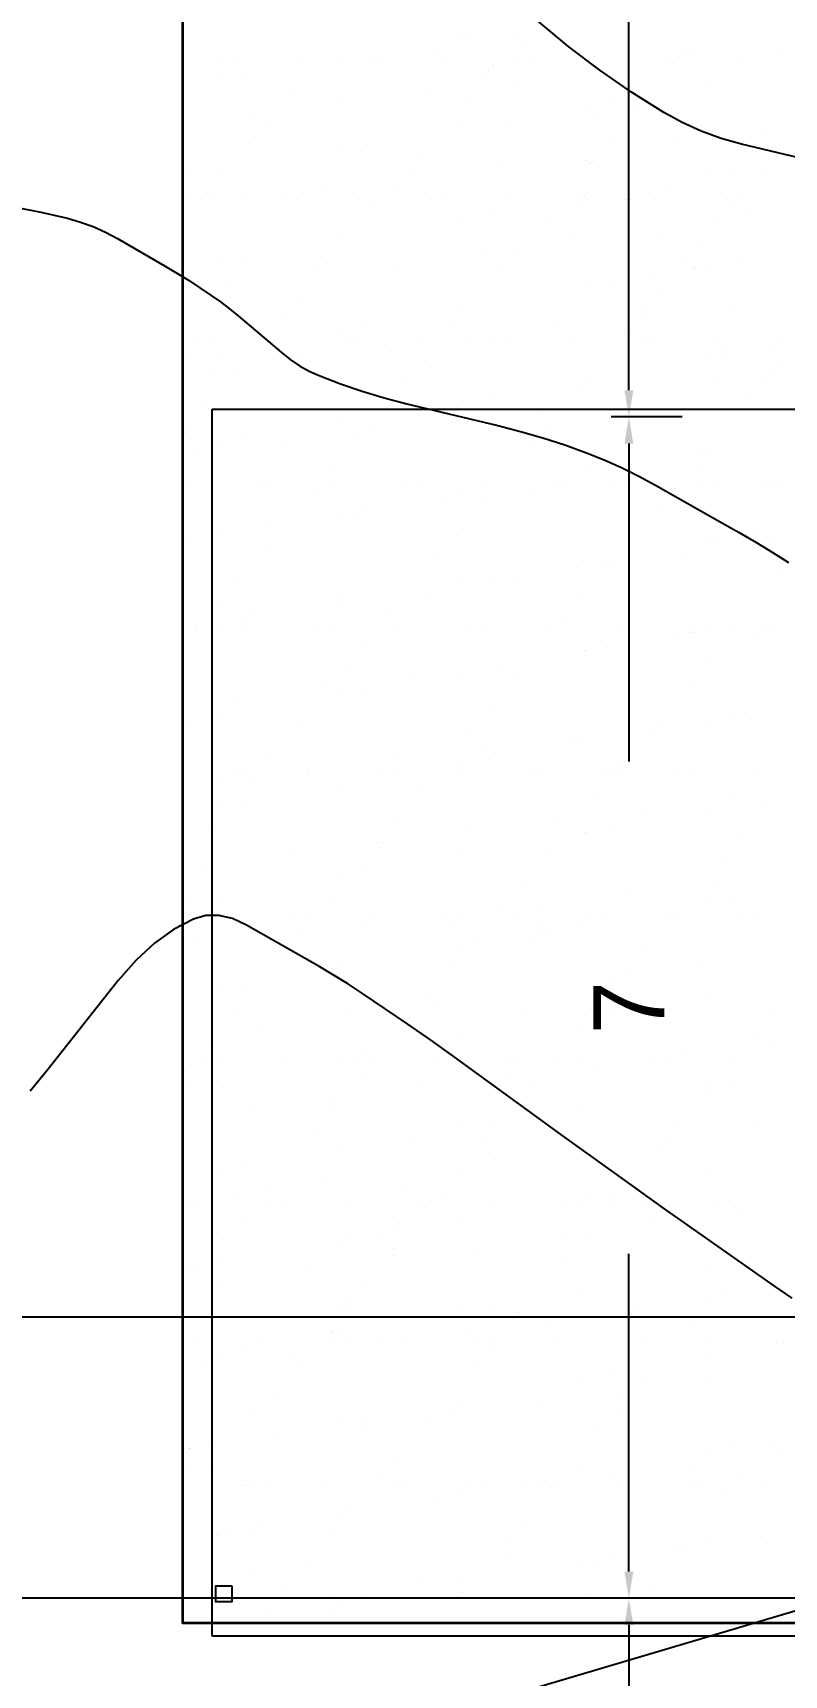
# Model space of a CAD drawing. Header units: metres. Extents: x -23 to 139, y -11 to 42.
# Drawn here: x 6.53 to 10.75, y 6.17 to 15.4 of the extents above; entities that cross this region are included whole.
import ezdxf

# ---------------------------------------------------------------- set-up
doc = ezdxf.new("R2010")
doc.units = ezdxf.units.M
doc.header["$LTSCALE"] = 96
doc.header["$MEASUREMENT"] = 0
doc.linetypes.add('Dash', pattern=[0.225, 0.15, -0.075])
for name, color, linetype, lineweight, true_color in [('CAD LAYER Presentation', 7, 'Continuous', 25, 0x000000), ('Dimensions_ Site 1_200', 7, 'Continuous', 18, 0x000000), ('Roads', 9, 'Continuous', 35, 0x808080), ('Terrain_ Elevation Data', 9, 'Dash', 25, 0x808080)]:
    doc.layers.add(name, color=color, linetype=linetype, lineweight=lineweight, true_color=true_color)
doc.dimstyles.new('DimensionStyle', dxfattribs={"dimtxt": 40, "dimasz": 150, "dimexe": 10, "dimexo": 3, "dimgap": 1.25, "dimtad": 1, "dimdec": 0, "dimzin": 12, "dimdsep": 46, "dimtxsty": 'Standard', "dimcen": 0.09, "dimadec": 0, "dimazin": 0, "dimtfac": 1, "dimtdec": 4, "dimtofl": 0, "dimtmove": 0, "dimatfit": 3, "dimfxl": 30, "dimfxlon": 1, "dimfrac": 2, "dimtolj": 1, "dimtzin": 0, "dimarcsym": 0})

# ---------------------------------------------------------------- blocks, each defined once
blk = doc.blocks.new('*D22')
at = {"layer": 'Defpoints', "color": 0, "transparency": 16777216}
for p in [(10.9706, 6.8868), (-3.1193, 2.4028), (-3.0342, 2.1151)]:
    blk.add_point(p, dxfattribs=at)
at = {"layer": 'Dimensions_ Site 1_200', "color": 0, "lineweight": -2, "transparency": 16777216}
for p, q in [((10.9706, 6.8868), (11.0842, 6.5033)), ((10.9119, 6.5566), (5.4499, 4.9396)), ((-2.9755, 2.4454), (2.4866, 4.0623)), ((-3.0342, 2.1151), (-3.1477, 2.4987))]:
    blk.add_line(p, q, dxfattribs=at)
at = {"layer": 'Dimensions_ Site 1_200', "color": 0, "transparency": 16777216}
for points in [[(10.919, 6.5326), (10.9048, 6.5806), (11.0558, 6.5992)], [(-2.9826, 2.4693), (-2.9684, 2.4214), (-3.1193, 2.4028)]]:
    blk.add_solid(points, dxfattribs=at)
at = {"layer": 'Dimensions_ Site 1_200', "color": 0, "transparency": 16777216, "insert": (3.9682, 4.501), "char_height": 0.4, "attachment_point": 5, "rotation": 16.4908}
blk.add_mtext('\\A1;15', dxfattribs=at)
blk = doc.blocks.new('*D23')
at = {"layer": 'Defpoints', "color": 0, "transparency": 16777216}
for p in [(-3.1192, 6.8992), (11.0558, 6.8992), (-3.1192, 6.5992)]:
    blk.add_point(p, dxfattribs=at)
at = {"layer": 'Dimensions_ Site 1_200', "color": 0, "lineweight": -2, "transparency": 16777216}
for p, q in [((-3.1192, 6.8992), (-3.1192, 6.4992)), ((11.0558, 6.8992), (11.0558, 6.4992)), ((-2.9692, 6.5992), (2.4135, 6.5992)), ((10.9058, 6.5992), (5.523, 6.5992))]:
    blk.add_line(p, q, dxfattribs=at)
at = {"layer": 'Dimensions_ Site 1_200', "color": 0, "transparency": 16777216}
for points in [[(-2.9692, 6.6242), (-2.9692, 6.5742), (-3.1192, 6.5992)], [(10.9058, 6.5742), (10.9058, 6.6242), (11.0558, 6.5992)]]:
    blk.add_solid(points, dxfattribs=at)
at = {"layer": 'Dimensions_ Site 1_200', "color": 0, "transparency": 16777216, "insert": (3.9683, 6.5992), "char_height": 0.4, "attachment_point": 5}
blk.add_mtext('\\A1;14', dxfattribs=at)
blk = doc.blocks.new('*D24')
at = {"layer": 'Defpoints', "color": 0, "transparency": 16777216}
for p in [(9.578, 22.5215), (9.878, 22.5215), (10.178, 13.2392)]:
    blk.add_point(p, dxfattribs=at)
at = {"layer": 'Dimensions_ Site 1_200', "color": 0, "lineweight": -2, "transparency": 16777216}
for p, q in [((9.578, 22.5215), (9.978, 22.5215)), ((9.878, 22.3715), (9.878, 19.2541)), ((9.878, 13.3892), (9.878, 16.5065)), ((10.178, 13.2392), (9.778, 13.2392))]:
    blk.add_line(p, q, dxfattribs=at)
at = {"layer": 'Dimensions_ Site 1_200', "color": 0, "transparency": 16777216}
for points in [[(9.903, 22.3715), (9.853, 22.3715), (9.878, 22.5215)], [(9.853, 13.3892), (9.903, 13.3892), (9.878, 13.2392)]]:
    blk.add_solid(points, dxfattribs=at)
at = {"layer": 'Dimensions_ Site 1_200', "color": 0, "transparency": 16777216, "insert": (9.878, 17.8803), "char_height": 0.4, "attachment_point": 5, "rotation": 90}
blk.add_mtext('\\A1;9', dxfattribs=at)
blk = doc.blocks.new('*D25')
at = {"layer": 'Defpoints', "color": 0, "transparency": 16777216}
for p in [(9.878, 13.2392), (10.178, 13.2392), (10.178, 6.5992)]:
    blk.add_point(p, dxfattribs=at)
at = {"layer": 'Dimensions_ Site 1_200', "color": 0, "lineweight": -2, "transparency": 16777216}
for p, q in [((10.178, 13.2392), (9.778, 13.2392)), ((9.878, 13.0892), (9.878, 11.3025)), ((9.878, 6.7492), (9.878, 8.5358)), ((10.178, 6.5992), (9.778, 6.5992))]:
    blk.add_line(p, q, dxfattribs=at)
at = {"layer": 'Dimensions_ Site 1_200', "color": 0, "transparency": 16777216}
for points in [[(9.903, 13.0892), (9.853, 13.0892), (9.878, 13.2392)], [(9.853, 6.7492), (9.903, 6.7492), (9.878, 6.5992)]]:
    blk.add_solid(points, dxfattribs=at)
at = {"layer": 'Dimensions_ Site 1_200', "color": 0, "transparency": 16777216, "insert": (9.878, 9.9192), "char_height": 0.4, "attachment_point": 5, "rotation": 90}
blk.add_mtext('\\A1;7', dxfattribs=at)
blk = doc.blocks.new('*D26')
at = {"layer": 'Defpoints', "color": 0, "transparency": 16777216}
for p in [(9.878, 6.5992), (10.178, 6.5992), (9.578, 2.4025)]:
    blk.add_point(p, dxfattribs=at)
at = {"layer": 'Dimensions_ Site 1_200', "color": 0, "lineweight": -2, "transparency": 16777216}
for p, q in [((10.178, 6.5992), (9.778, 6.5992)), ((9.878, 6.4492), (9.878, 5.8937)), ((9.878, 2.5525), (9.878, 3.108)), ((9.578, 2.4025), (9.978, 2.4025))]:
    blk.add_line(p, q, dxfattribs=at)
at = {"layer": 'Dimensions_ Site 1_200', "color": 0, "transparency": 16777216}
for points in [[(9.903, 6.4492), (9.853, 6.4492), (9.878, 6.5992)], [(9.853, 2.5525), (9.903, 2.5525), (9.878, 2.4025)]]:
    blk.add_solid(points, dxfattribs=at)
at = {"layer": 'Dimensions_ Site 1_200', "color": 0, "transparency": 16777216, "insert": (9.878, 4.5008), "char_height": 0.4, "attachment_point": 5, "rotation": 90}
blk.add_mtext('\\A1;4', dxfattribs=at)
blk = doc.blocks.new('*D30')
at = {"layer": 'Defpoints', "color": 0, "transparency": 16777216}
for p in [(11.0558, 8.1792), (-3.1192, 7.8792), (11.0558, 7.8792)]:
    blk.add_point(p, dxfattribs=at)
at = {"layer": 'Dimensions_ Site 1_200', "color": 0, "lineweight": -2, "transparency": 16777216}
for p, q in [((-3.1192, 7.8792), (-3.1192, 8.2792)), ((11.0558, 7.8792), (11.0558, 8.2792)), ((-2.9692, 8.1792), (2.4135, 8.1792)), ((10.9058, 8.1792), (5.523, 8.1792))]:
    blk.add_line(p, q, dxfattribs=at)
at = {"layer": 'Dimensions_ Site 1_200', "color": 0, "transparency": 16777216}
for points in [[(-2.9692, 8.2042), (-2.9692, 8.1542), (-3.1192, 8.1792)], [(10.9058, 8.1542), (10.9058, 8.2042), (11.0558, 8.1792)]]:
    blk.add_solid(points, dxfattribs=at)
at = {"layer": 'Dimensions_ Site 1_200', "color": 0, "transparency": 16777216, "insert": (3.9683, 8.1792), "char_height": 0.4, "attachment_point": 5}
blk.add_mtext('\\A1;14', dxfattribs=at)

msp = doc.modelspace()

# ---------------------------------------------------------------- linework, layer by layer
at = {"layer": 'CAD LAYER Presentation', "linetype": 'Dash', "lineweight": 13, "transparency": 33554687}
msp.add_lwpolyline([(16.0123, 14.9407), (16.0123, 15.3028, 0.408288), (8.8452, 21.0239), (5.355, 21.0239), (5.355, 18.888), (6.6591, 18.8754, -0.10053), (10.7005, 18.2546, -0.274324), (14.189, 13.8982)], format="xyb", dxfattribs=at)
at = {"layer": 'CAD LAYER Presentation', "color": 1, "linetype": 'Dash', "true_color": 0xff0000, "transparency": 33554687}
msp.add_lwpolyline([(7.536, 6.3867), (7.536, 13.2832), (10.9355, 13.2832), (10.9355, 8.1792), (17.1255, 8.1792), (17.1255, 6.3867)], close=True, dxfattribs=at)
at = {"layer": 'CAD LAYER Presentation', "transparency": 33554687}
msp.add_lwpolyline([(7.646, 6.6692), (7.646, 6.5792), (7.556, 6.5792), (7.556, 6.6692)], close=True, dxfattribs=at)
at = {"layer": 'Roads', "color": 18, "lineweight": 0, "true_color": 0x000000, "transparency": 33554687}
for p, q in [((7.3708, 15.3442), (7.3708, 15.3442)), ((8.9499, 15.3796), (8.9499, 15.3796)), ((8.9512, 15.3798), (8.9512, 15.3798)), ((8.9561, 15.3807), (8.9561, 15.3807)), ((8.9561, 15.3807), (8.9561, 15.3807)), ((9.2574, 15.3851), (9.2574, 15.3851)), ((9.2796, 15.3411), (9.2796, 15.3411)), ((7.5854, 15.2646), (7.5854, 15.2646)), ((7.6604, 15.2646), (7.6604, 15.2646)), ((8.0144, 15.2646), (8.0144, 15.2646)), ((8.2556, 15.2572), (8.2556, 15.2572)), ((8.4194, 15.2646), (8.4194, 15.2646)), ((8.4944, 15.2646), (8.4944, 15.2646)), ((8.7917, 15.2813), (8.7917, 15.2813)), ((8.8484, 15.2646), (8.8484, 15.2646)), ((9.2534, 15.2646), (9.2534, 15.2646)), ((9.3284, 15.2646), (9.3284, 15.2646)), ((9.6824, 15.2646), (9.6824, 15.2646)), ((10.0874, 15.2646), (10.0874, 15.2646)), ((10.1624, 15.2646), (10.1624, 15.2646)), ((10.1972, 15.3069), (10.1972, 15.3069)), ((10.2218, 15.2701), (10.2218, 15.2701)), ((10.5164, 15.2646), (10.5164, 15.2646)), ((10.7054, 15.3057), (10.7054, 15.3057)), ((7.7238, 15.1634), (7.7238, 15.1634)), ((9.0708, 15.1626), (9.0708, 15.1626)), ((9.0878, 15.183), (9.0878, 15.183)), ((9.1164, 15.217), (9.1164, 15.217)), ((9.1164, 15.217), (9.1164, 15.217)), ((9.7327, 15.2034), (9.7327, 15.2034)), ((7.5761, 15.1373), (7.5761, 15.1373)), ((8.0012, 15.0861), (8.0012, 15.0861)), ((8.756, 15.0789), (8.756, 15.0789)), ((9.2362, 15.0946), (9.2362, 15.0946)), ((9.2362, 15.0946), (9.2362, 15.0946)), ((10.3155, 15.1092), (10.3155, 15.1092)), ((8.2669, 15.0122), (8.2669, 15.0122)), ((8.9695, 15.0419), (8.9695, 15.0419)), ((9.636, 14.9894), (9.636, 14.9894)), ((9.7838, 15.0154), (9.7838, 15.0154)), ((9.933, 14.9921), (9.933, 14.9921)), ((7.7739, 14.9234), (7.7739, 14.9234)), ((7.8431, 14.8976), (7.8431, 14.8976)), ((8.9417, 14.867), (8.9417, 14.867)), ((9.1962, 14.8681), (9.1962, 14.8681)), ((9.6841, 14.9278), (9.6841, 14.9278)), ((7.7419, 14.777), (7.7419, 14.777)), ((8.4099, 14.7732), (8.4099, 14.7732)), ((9.7748, 14.8036), (9.7748, 14.8036)), ((10.1372, 14.79), (10.1372, 14.79)), ((10.6263, 14.8567), (10.6263, 14.8567)), ((8.2622, 14.7472), (8.2622, 14.7472)), ((8.7053, 14.7271), (8.7053, 14.7271)), ((9.6407, 14.6815), (9.6407, 14.6815)), ((9.6407, 14.6815), (9.6407, 14.6815)), ((9.6736, 14.683), (9.6736, 14.683)), ((7.3708, 14.59), (7.3708, 14.59)), ((7.4136, 14.5975), (7.4136, 14.5975)), ((7.5679, 14.6247), (7.5679, 14.6247)), ((8.6714, 14.5988), (8.6714, 14.5988)), ((9.1605, 14.6655), (9.1605, 14.6655)), ((9.6577, 14.6641), (9.6577, 14.6641)), ((9.6577, 14.6641), (9.6577, 14.6641)), ((9.6637, 14.6711), (9.6637, 14.6711)), ((10.3222, 14.5992), (10.3222, 14.5992)), ((10.4699, 14.6253), (10.4699, 14.6253)), ((10.6371, 14.6331), (10.6371, 14.6331)), ((7.5097, 14.5003), (7.5097, 14.5003)), ((8.1784, 14.51), (8.1784, 14.51)), ((8.5472, 14.5387), (8.5472, 14.5387)), ((10.0886, 14.5146), (10.0886, 14.5146)), ((7.3708, 14.4612), (7.3708, 14.4612)), ((7.3981, 14.4612), (7.3981, 14.4612)), ((7.5274, 14.4612), (7.5274, 14.4612)), ((7.6947, 14.4743), (7.6947, 14.4743)), ((7.9324, 14.4612), (7.9324, 14.4612)), ((8.0074, 14.4612), (8.0074, 14.4612)), ((8.3614, 14.4612), (8.3614, 14.4612)), ((8.446, 14.418), (8.446, 14.418)), ((8.7664, 14.4612), (8.7664, 14.4612)), ((8.8414, 14.4612), (8.8414, 14.4612)), ((9.1954, 14.4612), (9.1954, 14.4612)), ((9.6004, 14.4612), (9.6004, 14.4612)), ((9.6007, 14.4548), (9.6007, 14.4548)), ((9.6279, 14.4768), (9.6279, 14.4768)), ((9.6451, 14.4612), (9.6451, 14.4612)), ((9.8563, 14.4612), (9.8563, 14.4612)), ((9.8563, 14.4612), (9.8563, 14.4612)), ((9.8866, 14.4612), (9.8866, 14.4612)), ((10.0294, 14.4612), (10.0294, 14.4612)), ((10.4344, 14.4612), (10.4344, 14.4612)), ((10.4789, 14.4447), (10.4789, 14.4447)), ((10.5094, 14.4612), (10.5094, 14.4612)), ((7.3708, 14.3347), (7.3708, 14.3347)), ((8.9484, 14.357), (8.9484, 14.357)), ((9.0961, 14.383), (9.0961, 14.383)), ((9.4035, 14.3611), (9.4035, 14.3611)), ((10.3777, 14.324), (10.3777, 14.324)), ((10.5416, 14.3766), (10.5416, 14.3766)), ((8.2541, 14.2346), (8.2541, 14.2346)), ((9.565, 14.2521), (9.565, 14.2521)), ((10.0452, 14.2683), (10.0452, 14.2683)), ((10.0452, 14.2683), (10.0452, 14.2683)), ((7.7223, 14.1408), (7.7223, 14.1408)), ((9.0758, 14.1854), (9.0758, 14.1854)), ((9.2513, 14.1797), (9.2513, 14.1797)), ((10.266, 14.1909), (10.266, 14.1909)), ((7.5746, 14.1147), (7.5746, 14.1147)), ((8.0992, 14.0609), (8.0992, 14.0609)), ((8.1818, 14.1032), (8.1818, 14.1032)), ((8.5828, 14.0965), (8.5828, 14.0965)), ((9.1501, 14.059), (9.1501, 14.059)), ((10.0052, 14.0415), (10.0052, 14.0415)), ((10.1991, 14.1112), (10.1991, 14.1112)), ((10.1991, 14.1112), (10.1991, 14.1112)), ((10.2365, 14.0729), (10.2365, 14.0729)), ((10.2365, 14.0729), (10.2365, 14.0729)), ((10.2534, 14.0759), (10.2534, 14.0759)), ((10.3141, 14.0866), (10.3141, 14.0866)), ((10.4931, 14.1013), (10.4931, 14.1013)), ((7.6101, 13.9942), (7.6101, 13.9942)), ((9.6345, 13.9668), (9.6345, 13.9668)), ((9.7654, 13.9899), (9.7654, 13.9899)), ((8.0237, 13.9147), (8.0237, 13.9147)), ((10.0466, 13.9295), (10.0466, 13.9295)), ((10.4497, 13.8552), (10.4497, 13.8552)), ((10.4497, 13.8552), (10.4497, 13.8552)), ((7.9224, 13.7941), (7.9224, 13.7941)), ((8.9403, 13.8444), (8.9403, 13.8444)), ((9.4803, 13.772), (9.4803, 13.772)), ((9.9554, 13.8207), (9.9554, 13.8207)), ((9.9694, 13.8386), (9.9694, 13.8386)), ((8.2607, 13.7246), (8.2607, 13.7246)), ((8.4085, 13.7506), (8.4085, 13.7506)), ((8.8859, 13.7442), (8.8859, 13.7442)), ((8.9873, 13.6831), (8.9873, 13.6831)), ((9.8541, 13.7001), (9.8541, 13.7001)), ((7.4133, 13.5751), (7.4133, 13.5751)), ((7.4453, 13.6578), (7.4453, 13.6578)), ((7.5203, 13.6578), (7.5203, 13.6578)), ((7.5664, 13.6021), (7.5664, 13.6021)), ((7.8743, 13.6578), (7.8743, 13.6578)), ((8.0145, 13.5808), (8.0145, 13.5808)), ((8.2793, 13.6578), (8.2793, 13.6578)), ((8.3543, 13.6578), (8.3543, 13.6578)), ((8.5036, 13.6475), (8.5036, 13.6475)), ((8.7083, 13.6578), (8.7083, 13.6578)), ((9.1133, 13.6578), (9.1133, 13.6578)), ((9.1883, 13.6578), (9.1883, 13.6578)), ((9.5423, 13.6578), (9.5423, 13.6578)), ((9.9473, 13.6578), (9.9473, 13.6578)), ((10.0223, 13.6578), (10.0223, 13.6578)), ((10.3207, 13.5766), (10.3207, 13.5766)), ((10.3763, 13.6578), (10.3763, 13.6578)), ((10.3952, 13.5898), (10.3952, 13.5898)), ((10.4097, 13.6282), (10.4097, 13.6282)), ((10.6633, 13.637), (10.6633, 13.637)), ((10.6633, 13.637), (10.6633, 13.637)), ((10.7365, 13.65), (10.7365, 13.65)), ((7.3708, 13.5676), (7.3708, 13.5676)), ((7.5215, 13.492), (7.5215, 13.492)), ((7.6582, 13.4792), (7.6582, 13.4792)), ((8.7277, 13.5557), (8.7277, 13.5557)), ((10.6898, 13.4979), (10.6898, 13.4979)), ((10.7404, 13.5583), (10.7404, 13.5583)), ((10.7404, 13.5583), (10.7404, 13.5583)), ((8.6265, 13.4351), (8.6265, 13.4351)), ((9.59, 13.3852), (9.59, 13.3852)), ((9.6264, 13.4542), (9.6264, 13.4542)), ((10.3739, 13.4252), (10.3739, 13.4252)), ((10.6595, 13.4618), (10.6595, 13.4618)), ((8.9469, 13.3344), (8.9469, 13.3344)), ((9.0946, 13.3604), (9.0946, 13.3604)), ((9.8848, 13.3586), (9.8848, 13.3586)), ((10.5582, 13.3411), (10.5582, 13.3411)), ((7.5001, 13.2908), (7.5001, 13.2908)), ((8.2526, 13.212), (8.2526, 13.212)), ((8.9081, 13.2341), (8.9081, 13.2341)), ((9.3917, 13.2697), (9.3917, 13.2697)), ((7.3708, 13.1366), (7.3708, 13.1366)), ((7.3813, 13.1492), (7.3813, 13.1492)), ((7.3989, 13.1701), (7.3989, 13.1701)), ((7.7208, 13.1182), (7.7208, 13.1182)), ((8.3623, 13.1203), (8.3623, 13.1203)), ((8.419, 13.1674), (8.419, 13.1674)), ((9.4318, 13.1968), (9.4318, 13.1968)), ((7.4423, 13.0429), (7.4423, 13.0429)), ((7.5731, 13.0922), (7.5731, 13.0922)), ((7.926, 13.0785), (7.926, 13.0785)), ((9.3306, 13.0761), (9.3306, 13.0761)), ((10.294, 13.0263), (10.294, 13.0263)), ((10.3126, 13.064), (10.3126, 13.064)), ((8.2042, 12.9318), (8.2042, 12.9318)), ((9.633, 12.9442), (9.633, 12.9442)), ((9.7808, 12.9703), (9.7808, 12.9703)), ((10.2892, 12.9451), (10.2892, 12.9451)), ((7.3708, 12.8544), (7.3708, 12.8544)), ((7.3737, 12.8544), (7.3737, 12.8544)), ((7.3873, 12.8544), (7.3873, 12.8544)), ((7.7923, 12.8544), (7.7923, 12.8544)), ((7.8673, 12.8544), (7.8673, 12.8544)), ((8.2213, 12.8544), (8.2213, 12.8544)), ((8.6263, 12.8544), (8.6263, 12.8544)), ((8.7013, 12.8544), (8.7013, 12.8544)), ((9.0553, 12.8544), (9.0553, 12.8544)), ((9.4603, 12.8544), (9.4603, 12.8544)), ((9.5353, 12.8544), (9.5353, 12.8544)), ((9.7962, 12.8563), (9.7962, 12.8563)), ((9.8893, 12.8544), (9.8893, 12.8544)), ((10.1359, 12.8378), (10.1359, 12.8378)), ((10.2943, 12.8544), (10.2943, 12.8544)), ((10.356, 12.8544), (10.356, 12.8544)), ((10.6469, 12.8544), (10.6469, 12.8544)), ((10.6469, 12.8544), (10.6469, 12.8544)), ((10.6603, 12.8544), (10.6603, 12.8544)), ((10.7233, 12.8544), (10.7233, 12.8544)), ((8.103, 12.8112), (8.103, 12.8112)), ((8.8234, 12.754), (8.8234, 12.754)), ((8.9388, 12.8218), (8.9388, 12.8218)), ((9.0664, 12.7613), (9.0664, 12.7613)), ((9.3126, 12.8206), (9.3126, 12.8206)), ((8.2592, 12.702), (8.2592, 12.702)), ((8.3304, 12.6651), (8.3304, 12.6651)), ((8.407, 12.728), (8.407, 12.728)), ((10.0347, 12.7172), (10.0347, 12.7172)), ((7.565, 12.5796), (7.565, 12.5796)), ((7.8468, 12.6295), (7.8468, 12.6295)), ((8.9083, 12.5728), (8.9083, 12.5728)), ((10.3608, 12.5614), (10.3608, 12.5614)), ((10.5103, 12.5877), (10.5103, 12.5877)), ((10.5103, 12.5877), (10.5103, 12.5877)), ((10.5985, 12.6033), (10.5985, 12.6033)), ((7.3708, 12.5453), (7.3708, 12.5453)), ((7.413, 12.5528), (7.413, 12.5528)), ((7.8388, 12.4963), (7.8388, 12.4963)), ((10.3192, 12.554), (10.3192, 12.554)), ((10.6937, 12.5317), (10.6937, 12.5317)), ((8.807, 12.4522), (8.807, 12.4522)), ((9.6249, 12.4316), (9.6249, 12.4316)), ((9.717, 12.4072), (9.717, 12.4072)), ((9.7705, 12.4023), (9.7705, 12.4023)), ((10.2006, 12.4429), (10.2006, 12.4429)), ((7.6806, 12.3079), (7.6806, 12.3079)), ((8.9454, 12.3118), (8.9454, 12.3118)), ((9.0931, 12.3378), (9.0931, 12.3378)), ((9.2279, 12.3405), (9.2279, 12.3405)), ((10.7388, 12.3582), (10.7388, 12.3582)), ((7.5794, 12.1872), (7.5794, 12.1872)), ((8.2511, 12.1894), (8.2511, 12.1894)), ((8.2512, 12.2161), (8.2512, 12.2161)), ((8.7349, 12.2517), (8.7349, 12.2517)), ((9.6124, 12.2139), (9.6124, 12.2139)), ((7.7193, 12.0956), (7.7193, 12.0956)), ((7.7621, 12.1494), (7.7621, 12.1494)), ((8.5429, 12.1373), (8.5429, 12.1373)), ((9.5111, 12.0932), (9.5111, 12.0932)), ((7.3708, 12.051), (7.3708, 12.051)), ((7.4343, 12.051), (7.4343, 12.051)), ((7.4489, 12.0317), (7.4489, 12.0317)), ((7.5716, 12.0696), (7.5716, 12.0696)), ((7.7343, 12.051), (7.7343, 12.051)), ((8.1393, 12.051), (8.1393, 12.051)), ((8.2143, 12.051), (8.2143, 12.051)), ((8.5683, 12.051), (8.5683, 12.051)), ((8.9733, 12.051), (8.9733, 12.051)), ((9.0483, 12.051), (9.0483, 12.051)), ((9.4023, 12.051), (9.4023, 12.051)), ((9.8073, 12.051), (9.8073, 12.051)), ((9.8821, 12.051), (9.8821, 12.051)), ((10.2225, 12.0258), (10.2225, 12.0258)), ((10.2225, 12.0258), (10.2225, 12.0258)), ((10.2354, 12.051), (10.2354, 12.051)), ((10.2354, 12.051), (10.2354, 12.051)), ((10.2355, 12.051), (10.2355, 12.051)), ((10.2363, 12.051), (10.2363, 12.051)), ((10.2417, 12.0292), (10.2417, 12.0292)), ((10.3111, 12.0414), (10.3111, 12.0414)), ((10.4746, 12.0434), (10.4746, 12.0434)), ((10.6051, 12.0295), (10.6051, 12.0295)), ((10.6413, 12.051), (10.6413, 12.051)), ((10.6893, 12.051), (10.6893, 12.051)), ((7.3708, 11.9386), (7.3708, 11.9386)), ((8.3847, 11.9489), (8.3847, 11.9489)), ((9.6316, 11.9216), (9.6316, 11.9216)), ((9.6324, 11.9271), (9.6324, 11.9271)), ((9.76, 11.9443), (9.76, 11.9443)), ((10.1215, 11.9938), (10.1215, 11.9938)), ((8.2835, 11.8282), (8.2835, 11.8282)), ((9.1393, 11.8383), (9.1393, 11.8383)), ((10.3165, 11.8549), (10.3165, 11.8549)), ((8.1666, 11.736), (8.1666, 11.736)), ((8.6557, 11.8026), (8.6557, 11.8026)), ((8.9373, 11.7992), (8.9373, 11.7992)), ((9.2469, 11.7784), (9.2469, 11.7784)), ((10.2152, 11.7343), (10.2152, 11.7343)), ((7.6736, 11.6471), (7.6736, 11.6471)), ((8.2578, 11.6794), (8.2578, 11.6794)), ((8.4055, 11.7054), (8.4055, 11.7054)), ((7.5635, 11.557), (7.5635, 11.557)), ((9.0888, 11.5899), (9.0888, 11.5899)), ((10.4477, 11.5544), (10.4477, 11.5544)), ((10.5259, 11.5804), (10.5259, 11.5804)), ((7.3708, 11.523), (7.3708, 11.523)), ((7.4127, 11.5304), (7.4127, 11.5304)), ((8.0193, 11.5134), (8.0193, 11.5134)), ((8.9876, 11.4693), (8.9876, 11.4693)), ((9.987, 11.4623), (9.987, 11.4623)), ((10.0368, 11.5137), (10.0368, 11.5137)), ((10.3177, 11.5314), (10.3177, 11.5314)), ((9.0602, 11.3892), (9.0602, 11.3892)), ((9.5438, 11.4249), (9.5438, 11.4249)), ((9.6234, 11.409), (9.6234, 11.409)), ((7.8612, 11.325), (7.8612, 11.325)), ((8.571, 11.3225), (8.571, 11.3225)), ((8.9439, 11.2892), (8.9439, 11.2892)), ((9.0916, 11.3152), (9.0916, 11.3152)), ((9.8504, 11.2994), (9.8504, 11.2994)), ((9.8504, 11.2994), (9.8504, 11.2994)), ((7.5944, 11.198), (7.5944, 11.198)), ((7.6523, 11.2476), (7.6523, 11.2476)), ((7.7273, 11.2476), (7.7273, 11.2476)), ((7.7599, 11.2043), (7.7599, 11.2043)), ((8.078, 11.2337), (8.078, 11.2337)), ((8.0813, 11.2476), (8.0813, 11.2476)), ((8.4863, 11.2476), (8.4863, 11.2476)), ((8.5613, 11.2476), (8.5613, 11.2476)), ((8.9153, 11.2476), (8.9153, 11.2476)), ((9.3203, 11.2476), (9.3203, 11.2476)), ((9.3953, 11.2476), (9.3953, 11.2476)), ((9.7493, 11.2476), (9.7493, 11.2476)), ((9.7929, 11.231), (9.7929, 11.231)), ((9.8144, 11.2566), (9.8144, 11.2566)), ((10.1543, 11.2476), (10.1543, 11.2476)), ((10.2293, 11.2476), (10.2293, 11.2476)), ((10.5833, 11.2476), (10.5833, 11.2476)), ((8.2496, 11.1668), (8.2496, 11.1668)), ((8.7234, 11.1544), (8.7234, 11.1544)), ((9.6917, 11.1103), (9.6917, 11.1103)), ((10.4413, 11.1003), (10.4413, 11.1003)), ((7.5701, 11.047), (7.5701, 11.047)), ((7.7178, 11.073), (7.7178, 11.073)), ((9.9483, 11.0115), (9.9483, 11.0115)), ((10.3096, 11.0188), (10.3096, 11.0188)), ((10.6538, 11.0589), (10.6538, 11.0589)), ((7.5165, 10.9142), (7.5165, 10.9142)), ((8.5653, 10.966), (8.5653, 10.966)), ((8.9755, 10.9091), (8.9755, 10.9091)), ((9.4646, 10.9758), (9.4646, 10.9758)), ((9.6301, 10.899), (9.6301, 10.899)), ((9.6337, 10.8997), (9.6337, 10.8997)), ((9.6467, 10.902), (9.6467, 10.902)), ((9.6467, 10.902), (9.6467, 10.902)), ((9.7908, 10.9274), (9.7908, 10.9274)), ((8.464, 10.8453), (8.464, 10.8453)), ((8.4825, 10.8203), (8.4825, 10.8203)), ((10.497, 10.872), (10.497, 10.872)), ((7.3708, 10.7405), (7.3708, 10.7405)), ((7.5097, 10.718), (7.5097, 10.718)), ((7.9988, 10.7846), (7.9988, 10.7846)), ((8.9358, 10.7766), (8.9358, 10.7766)), ((9.4275, 10.7955), (9.4275, 10.7955)), ((10.3958, 10.7514), (10.3958, 10.7514)), ((8.2563, 10.6568), (8.2563, 10.6568)), ((8.404, 10.6828), (8.404, 10.6828)), ((7.562, 10.5344), (7.562, 10.5344)), ((8.1998, 10.5305), (8.1998, 10.5305)), ((9.2694, 10.607), (9.2694, 10.607)), ((9.8691, 10.5624), (9.8691, 10.5624)), ((10.3527, 10.5981), (10.3527, 10.5981)), ((10.4466, 10.5318), (10.4466, 10.5318)), ((7.3708, 10.5006), (7.3708, 10.5006)), ((7.3708, 10.4442), (7.3708, 10.4442)), ((7.4098, 10.4442), (7.4098, 10.4442)), ((7.4123, 10.508), (7.4123, 10.508)), ((7.5943, 10.4442), (7.5943, 10.4442)), ((7.9993, 10.4442), (7.9993, 10.4442)), ((8.0743, 10.4442), (8.0743, 10.4442)), ((8.4283, 10.4442), (8.4283, 10.4442)), ((8.8333, 10.4442), (8.8333, 10.4442)), ((8.9083, 10.4442), (8.9083, 10.4442)), ((9.1681, 10.4864), (9.1681, 10.4864)), ((9.2623, 10.4442), (9.2623, 10.4442)), ((9.38, 10.4957), (9.38, 10.4957)), ((9.6673, 10.4442), (9.6673, 10.4442)), ((9.7423, 10.4442), (9.7423, 10.4442)), ((10.0963, 10.4442), (10.0963, 10.4442)), ((10.1316, 10.4365), (10.1316, 10.4365)), ((10.3162, 10.5088), (10.3162, 10.5088)), ((10.5013, 10.4442), (10.5013, 10.4442)), ((10.5737, 10.4442), (10.5737, 10.4442)), ((8.0417, 10.3421), (8.0417, 10.3421)), ((8.4033, 10.3712), (8.4033, 10.3712)), ((8.8869, 10.4069), (8.8869, 10.4069)), ((9.3589, 10.34), (9.3589, 10.34)), ((9.3589, 10.34), (9.3589, 10.34)), ((9.3637, 10.4035), (9.3637, 10.4035)), ((9.4161, 10.3501), (9.4161, 10.3501)), ((9.6219, 10.3864), (9.6219, 10.3864)), ((7.4364, 10.3018), (7.4364, 10.3018)), ((7.9142, 10.3045), (7.9142, 10.3045)), ((8.9424, 10.2666), (8.9424, 10.2666)), ((9.033, 10.2826), (9.033, 10.2826)), ((9.3492, 10.3211), (9.3492, 10.3211)), ((9.3492, 10.3211), (9.3492, 10.3211)), ((9.9734, 10.2481), (9.9734, 10.2481)), ((7.9405, 10.2214), (7.9405, 10.2214)), ((8.9039, 10.1715), (8.9039, 10.1715)), ((8.2481, 10.1442), (8.2481, 10.1442)), ((9.7844, 10.0823), (9.7844, 10.0823)), ((9.8722, 10.1274), (9.8722, 10.1274)), ((10.2735, 10.149), (10.2735, 10.149)), ((7.5686, 10.0244), (7.5686, 10.0244)), ((7.7163, 10.0504), (7.7163, 10.0504)), ((8.7458, 9.9831), (8.7458, 9.9831)), ((10.3081, 9.9962), (10.3081, 9.9962)), ((7.3708, 9.9298), (7.3708, 9.9298)), ((7.6763, 9.9066), (7.6763, 9.9066)), ((8.3186, 9.8911), (8.3186, 9.8911)), ((8.8078, 9.9578), (8.8078, 9.9578)), ((9.2769, 9.911), (9.2769, 9.911)), ((9.7763, 9.9025), (9.7763, 9.9025)), ((10.6775, 9.8891), (10.6775, 9.8891)), ((7.8256, 9.8023), (7.8256, 9.8023)), ((8.6446, 9.8624), (8.6446, 9.8624)), ((9.608, 9.8126), (9.608, 9.8126)), ((9.6286, 9.8764), (9.6286, 9.8764)), ((7.5182, 9.7181), (7.5182, 9.7181)), ((8.9343, 9.754), (8.9343, 9.754)), ((10.5763, 9.7685), (10.5763, 9.7685)), ((10.678, 9.7356), (10.678, 9.7356)), ((7.5122, 9.6408), (7.5122, 9.6408)), ((7.5872, 9.6408), (7.5872, 9.6408)), ((7.9412, 9.6408), (7.9412, 9.6408)), ((8.2548, 9.6342), (8.2548, 9.6342)), ((8.3462, 9.6408), (8.3462, 9.6408)), ((8.4025, 9.6602), (8.4025, 9.6602)), ((8.4212, 9.6408), (8.4212, 9.6408)), ((8.7752, 9.6408), (8.7752, 9.6408)), ((9.1802, 9.6408), (9.1802, 9.6408)), ((9.2552, 9.6408), (9.2552, 9.6408)), ((9.4499, 9.6241), (9.4499, 9.6241)), ((9.6092, 9.6408), (9.6092, 9.6408)), ((10.0142, 9.6408), (10.0142, 9.6408)), ((10.0892, 9.6408), (10.0892, 9.6408)), ((10.1889, 9.6689), (10.1889, 9.6689)), ((10.4432, 9.6408), (10.4432, 9.6408)), ((7.3708, 9.5424), (7.3708, 9.5424)), ((7.388, 9.563), (7.388, 9.563)), ((7.4169, 9.5975), (7.4169, 9.5975)), ((7.5605, 9.5118), (7.5605, 9.5118)), ((8.3804, 9.5476), (8.3804, 9.5476)), ((9.2122, 9.5444), (9.2122, 9.5444)), ((9.6959, 9.5801), (9.6959, 9.5801)), ((10.4454, 9.5093), (10.4454, 9.5093)), ((7.3708, 9.4783), (7.3708, 9.4783)), ((7.412, 9.4856), (7.412, 9.4856)), ((8.7231, 9.4777), (8.7231, 9.4777)), ((9.3487, 9.5035), (9.3487, 9.5035)), ((10.3121, 9.4536), (10.3121, 9.4536)), ((10.3147, 9.4863), (10.3147, 9.4863)), ((7.7464, 9.3532), (7.7464, 9.3532)), ((8.2223, 9.3591), (8.2223, 9.3591)), ((8.2301, 9.3889), (8.2301, 9.3889)), ((9.6204, 9.3638), (9.6204, 9.3638)), ((8.121, 9.2385), (8.121, 9.2385)), ((8.9409, 9.244), (8.9409, 9.244)), ((9.0886, 9.2701), (9.0886, 9.2701)), ((10.154, 9.2652), (10.154, 9.2652)), ((10.5933, 9.2555), (10.5933, 9.2555)), ((8.6693, 9.1728), (8.6693, 9.1728)), ((9.0845, 9.1886), (9.0845, 9.1886)), ((10.0527, 9.1445), (10.0527, 9.1445)), ((10.1003, 9.1666), (10.1003, 9.1666)), ((8.2466, 9.1216), (8.2466, 9.1216)), ((9.1276, 9.0643), (9.1276, 9.0643)), ((9.6167, 9.131), (9.6167, 9.131)), ((7.5671, 9.0018), (7.5671, 9.0018)), ((7.7148, 9.0278), (7.7148, 9.0278)), ((8.9263, 9.0002), (8.9263, 9.0002)), ((10.3066, 8.9737), (10.3066, 8.9737)), ((7.6618, 8.8731), (7.6618, 8.8731)), ((7.8568, 8.9237), (7.8568, 8.9237)), ((8.1509, 8.9398), (8.1509, 8.9398)), ((8.6213, 8.9002), (8.6213, 8.9002)), ((8.6213, 8.9002), (8.6213, 8.9002)), ((8.8251, 8.8795), (8.8251, 8.8795)), ((9.7748, 8.8799), (9.7748, 8.8799)), ((7.3708, 8.8374), (7.3708, 8.8374)), ((7.3853, 8.8374), (7.3853, 8.8374)), ((7.4542, 8.8374), (7.4542, 8.8374)), ((7.8592, 8.8374), (7.8592, 8.8374)), ((7.9342, 8.8374), (7.9342, 8.8374)), ((8.2882, 8.8374), (8.2882, 8.8374)), ((8.6932, 8.8374), (8.6932, 8.8374)), ((8.7682, 8.8374), (8.7682, 8.8374)), ((9.1222, 8.8374), (9.1222, 8.8374)), ((9.5272, 8.8374), (9.5272, 8.8374)), ((9.6022, 8.8374), (9.6022, 8.8374)), ((9.6271, 8.8538), (9.6271, 8.8538)), ((9.7886, 8.8297), (9.7886, 8.8297)), ((9.9562, 8.8374), (9.9562, 8.8374)), ((10.3612, 8.8374), (10.3612, 8.8374)), ((10.4362, 8.8374), (10.4362, 8.8374)), ((7.6987, 8.7352), (7.6987, 8.7352)), ((8.5865, 8.7029), (8.5865, 8.7029)), ((8.9328, 8.7314), (8.9328, 8.7314)), ((10.0211, 8.7176), (10.0211, 8.7176)), ((10.5048, 8.7532), (10.5048, 8.7532)), ((7.5975, 8.6146), (7.5975, 8.6146)), ((8.2533, 8.6116), (8.2533, 8.6116)), ((8.3059, 8.6209), (8.3059, 8.6209)), ((8.4953, 8.6543), (8.4953, 8.6543)), ((8.4953, 8.6543), (8.4953, 8.6543)), ((8.5904, 8.671), (8.5904, 8.671)), ((9.532, 8.6509), (9.532, 8.6509)), ((9.6304, 8.6412), (9.6304, 8.6412)), ((8.5554, 8.5264), (8.5554, 8.5264)), ((8.5609, 8.5647), (8.5609, 8.5647)), ((9.039, 8.562), (9.039, 8.562)), ((9.5292, 8.5206), (9.5292, 8.5206)), ((7.3708, 8.456), (7.3708, 8.456)), ((7.4117, 8.4632), (7.4117, 8.4632)), ((7.4556, 8.4455), (7.4556, 8.4455)), ((7.559, 8.4892), (7.559, 8.4892)), ((8.0663, 8.4597), (8.0663, 8.4597)), ((10.3132, 8.4637), (10.3132, 8.4637)), ((10.4442, 8.4868), (10.4442, 8.4868)), ((10.4927, 8.4707), (10.4927, 8.4707)), ((7.3708, 8.3444), (7.3708, 8.3444)), ((7.5732, 8.3709), (7.5732, 8.3709)), ((8.4028, 8.3762), (8.4028, 8.3762)), ((9.619, 8.3412), (9.619, 8.3412)), ((8.2746, 8.2234), (8.2746, 8.2234)), ((8.2746, 8.2234), (8.2746, 8.2234)), ((8.2847, 8.2355), (8.2847, 8.2355)), ((8.3016, 8.2556), (8.3016, 8.2556)), ((8.9394, 8.2214), (8.9394, 8.2214)), ((9.0872, 8.2475), (9.0872, 8.2475)), ((9.9365, 8.2375), (9.9365, 8.2375)), ((10.3345, 8.2823), (10.3345, 8.2823)), ((10.4256, 8.3042), (10.4256, 8.3042)), ((9.265, 8.2057), (9.265, 8.2057)), ((9.4435, 8.1486), (9.4435, 8.1486)), ((10.2333, 8.1616), (10.2333, 8.1616)), ((7.3722, 8.034), (7.3722, 8.034)), ((7.4472, 8.034), (7.4472, 8.034)), ((7.8012, 8.034), (7.8012, 8.034)), ((8.2062, 8.034), (8.2062, 8.034)), ((8.2074, 8.0923), (8.2074, 8.0923)), ((8.2074, 8.0923), (8.2074, 8.0923)), ((8.2156, 8.0938), (8.2156, 8.0938)), ((8.2451, 8.099), (8.2451, 8.099)), ((8.2812, 8.034), (8.2812, 8.034)), ((8.4707, 8.0463), (8.4707, 8.0463)), ((8.6352, 8.034), (8.6352, 8.034)), ((8.9598, 8.113), (8.9598, 8.113)), ((9.0402, 8.034), (9.0402, 8.034)), ((9.1152, 8.034), (9.1152, 8.034)), ((9.4692, 8.034), (9.4692, 8.034)), ((9.8742, 8.034), (9.8742, 8.034)), ((9.9492, 8.034), (9.9492, 8.034)), ((10.3032, 8.034), (10.3032, 8.034)), ((10.7082, 8.034), (10.7082, 8.034)), ((10.7445, 8.034), (10.7445, 8.034)), ((7.5656, 7.9792), (7.5656, 7.9792)), ((7.7051, 8.0038), (7.7051, 8.0038)), ((7.9777, 7.9575), (7.9777, 7.9575)), ((9.1069, 8.0173), (9.1069, 8.0173)), ((10.3051, 7.9511), (10.3051, 7.9511)), ((7.4941, 7.9218), (7.4941, 7.9218)), ((8.0273, 7.9287), (8.0273, 7.9287)), ((9.0056, 7.8966), (9.0056, 7.8966)), ((9.7733, 7.8573), (9.7733, 7.8573)), ((9.9691, 7.8468), (9.9691, 7.8468)), ((9.6256, 7.8312), (9.6256, 7.8312)), ((10.3409, 7.8241), (10.3409, 7.8241)), ((7.8792, 7.7523), (7.8792, 7.7523)), ((8.9313, 7.7088), (8.9313, 7.7088)), ((9.3643, 7.6996), (9.3643, 7.6996)), ((9.8479, 7.7352), (9.8479, 7.7352)), ((7.778, 7.6316), (7.778, 7.6316)), ((8.2518, 7.589), (8.2518, 7.589)), ((8.3995, 7.615), (8.3995, 7.615)), ((8.7415, 7.5818), (8.7415, 7.5818)), ((8.8752, 7.6329), (8.8752, 7.6329)), ((9.811, 7.6583), (9.811, 7.6583)), ((7.8985, 7.5084), (7.8985, 7.5084)), ((8.3821, 7.544), (8.3821, 7.544)), ((9.7097, 7.5377), (9.7097, 7.5377)), ((10.6651, 7.4782), (10.6651, 7.4782)), ((7.3708, 7.4337), (7.3708, 7.4337)), ((7.4094, 7.4417), (7.4094, 7.4417)), ((7.4114, 7.4408), (7.4114, 7.4408)), ((7.5575, 7.4666), (7.5575, 7.4666)), ((8.5833, 7.3933), (8.5833, 7.3933)), ((10.3118, 7.4411), (10.3118, 7.4411)), ((10.4431, 7.4642), (10.4431, 7.4642)), ((10.7454, 7.4106), (10.7454, 7.4106)), ((7.389, 7.326), (7.389, 7.326)), ((7.5232, 7.328), (7.5232, 7.328)), ((9.6175, 7.3186), (9.6175, 7.3186)), ((10.2524, 7.3218), (10.2524, 7.3218)), ((10.5151, 7.2994), (10.5151, 7.2994)), ((7.3708, 7.2226), (7.3708, 7.2226)), ((7.7192, 7.2306), (7.7192, 7.2306)), ((7.7274, 7.2306), (7.7274, 7.2306)), ((7.766, 7.2306), (7.766, 7.2306)), ((7.766, 7.2306), (7.766, 7.2306)), ((7.8328, 7.2306), (7.8328, 7.2306)), ((8.1482, 7.2306), (8.1482, 7.2306)), ((8.4821, 7.2727), (8.4821, 7.2727)), ((8.5532, 7.2306), (8.5532, 7.2306)), ((8.6282, 7.2306), (8.6282, 7.2306)), ((8.9822, 7.2306), (8.9822, 7.2306)), ((9.0857, 7.2249), (9.0857, 7.2249)), ((9.2796, 7.2195), (9.2796, 7.2195)), ((9.3872, 7.2306), (9.3872, 7.2306)), ((9.4456, 7.2228), (9.4456, 7.2228)), ((9.4622, 7.2306), (9.4622, 7.2306)), ((9.7687, 7.2861), (9.7687, 7.2861)), ((9.8162, 7.2306), (9.8162, 7.2306)), ((10.2212, 7.2306), (10.2212, 7.2306)), ((10.2962, 7.2306), (10.2962, 7.2306)), ((10.6502, 7.2306), (10.6502, 7.2306)), ((7.3708, 7.1463), (7.3708, 7.1463)), ((8.7866, 7.1306), (8.7866, 7.1306)), ((8.9379, 7.1988), (8.9379, 7.1988)), ((10.4138, 7.1787), (10.4138, 7.1787)), ((7.8139, 7.0283), (7.8139, 7.0283)), ((8.2437, 7.0764), (8.2437, 7.0764)), ((8.303, 7.095), (8.303, 7.095)), ((9.2874, 7.0344), (9.2874, 7.0344)), ((7.5641, 6.9566), (7.5641, 6.9566)), ((7.5788, 6.9592), (7.5788, 6.9592)), ((7.6317, 6.9685), (7.6317, 6.9685)), ((7.6317, 6.9685), (7.6317, 6.9685)), ((7.7647, 6.992), (7.7647, 6.992)), ((8.2179, 6.9578), (8.2179, 6.9578)), ((10.3036, 6.9285), (10.3036, 6.9285)), ((9.1862, 6.9137), (9.1862, 6.9137)), ((9.7718, 6.8347), (9.7718, 6.8347)), ((10.1496, 6.8639), (10.1496, 6.8639)), ((10.1732, 6.8727), (10.1732, 6.8727)), ((10.6568, 6.9084), (10.6568, 6.9084)), ((8.0598, 6.7694), (8.0598, 6.7694)), ((9.2088, 6.8181), (9.2088, 6.8181)), ((9.6241, 6.8086), (9.6241, 6.8086)), ((9.6841, 6.8061), (9.6841, 6.8061)), ((7.7609, 6.7278), (7.7609, 6.7278)), ((7.9585, 6.6487), (7.9585, 6.6487)), ((8.7074, 6.6816), (8.7074, 6.6816)), ((8.9298, 6.6862), (8.9298, 6.6862)), ((9.9915, 6.6754), (9.9915, 6.6754)), ((8.2183, 6.6149), (8.2183, 6.6149)), ((8.2503, 6.5664), (8.2503, 6.5664)), ((8.398, 6.5925), (8.398, 6.5925)), ((8.9476, 6.6294), (8.9476, 6.6294)), ((9.6518, 6.6229), (9.6518, 6.6229)), ((9.8903, 6.5548), (9.8903, 6.5548)), ((7.859, 6.5302), (7.859, 6.5302)), ((8.2038, 6.5327), (8.2038, 6.5327)), ((9.8401, 6.495), (9.8401, 6.495)), ((10.6225, 6.4735), (10.6225, 6.4735)), ((7.7135, 6.4592), (7.7135, 6.4592)), ((7.7995, 6.4592), (7.7995, 6.4592)), ((8.1909, 6.4592), (8.1909, 6.4592)), ((8.8048, 6.4592), (8.8048, 6.4592)), ((9.1456, 6.4592), (9.1456, 6.4592)), ((9.6229, 6.4592), (9.6229, 6.4592)), ((9.8101, 6.4592), (9.8101, 6.4592)), ((10.5411, 6.4592), (10.5411, 6.4592)), ((10.5776, 6.4593), (10.5776, 6.4593))]:
    msp.add_line(p, q, dxfattribs=at)
at = {"layer": 'Roads', "color": 8, "lineweight": 35, "true_color": 0x808080, "transparency": 33554687}
msp.add_lwpolyline([(-3.0679, 21.3515), (17.1255, 21.3496), (17.1255, 13.3792), (10.9158, 13.3792), (10.9158, 6.4592), (7.3708, 6.4592), (7.3708, 16.9998), (5.9965, 18.3515), (-3.1182, 18.3515), (-3.1182, 21.3515)], close=True, dxfattribs=at)
at = {"layer": 'Terrain_ Elevation Data', "transparency": 33554687}
for points in [[(10.9828, 14.6598), (10.5116, 14.7725), (10.3962, 14.8047), (10.285, 14.845), (10.1779, 14.8935), (10.0751, 14.9502), (9.8929, 15.0652), (9.7148, 15.1885), (9.5409, 15.3199), (9.3712, 15.4595)], [(10.7947, 8.2853), (10.6936, 8.3544), (10.2913, 8.6379), (10.1911, 8.7087), (10.091, 8.7796), (9.9911, 8.8508), (9.8912, 8.9221), (9.7657, 9.0121), (9.6402, 9.1023), (9.5149, 9.1928), (9.3897, 9.2834), (8.8878, 9.6472), (8.7623, 9.7372), (8.6358, 9.8259), (8.5085, 9.9131), (8.3803, 9.9989), (8.3013, 10.0502), (8.2214, 10.1001), (8.1407, 10.1486), (8.059, 10.1958), (7.7296, 10.3821), (7.6494, 10.4191), (7.5728, 10.4373), (7.4999, 10.4365), (7.4308, 10.417), (7.3195, 10.3588), (7.212, 10.2818), (7.1081, 10.186), (7.0079, 10.0713), (6.6135, 9.5732), (6.5139, 9.4502)]]:
    msp.add_lwpolyline(points, dxfattribs=at)
at = {"layer": 'Terrain_ Elevation Data', "color": 11, "true_color": 0xff8040, "transparency": 33554687}
msp.add_lwpolyline([(6.4216, 14.4211), (6.5733, 14.391), (6.7234, 14.3559), (6.7959, 14.3349), (6.8668, 14.3089), (6.936, 14.2778), (7.0036, 14.2418), (7.2712, 14.087), (7.3375, 14.0478), (7.4028, 14.0073), (7.4672, 13.9654), (7.5307, 13.9223), (7.5823, 13.8855), (7.6329, 13.8473), (7.6826, 13.8079), (7.7314, 13.7671), (7.9253, 13.601), (7.9748, 13.5618), (8.0265, 13.5271), (8.0805, 13.4969), (8.1369, 13.4712), (8.2566, 13.425), (8.3786, 13.3833), (8.5028, 13.346), (8.6294, 13.3132), (9.1417, 13.1907), (9.2686, 13.1582), (9.3941, 13.1219), (9.518, 13.0818), (9.6404, 13.0378), (9.7396, 12.9981), (9.8373, 12.9546), (9.9335, 12.9072), (10.0281, 12.8561), (10.4049, 12.6429), (10.4984, 12.5892), (10.5912, 12.5344), (10.6833, 12.4785), (10.7746, 12.4214)], dxfattribs=at)

# ---------------------------------------------------------------- dimensions: what is measured, and where the dimension line sits
at = {"layer": 'Dimensions_ Site 1_200', "transparency": 33554687}
for base, p1, p2, angle, picture, middle, dimtype in [((9.878, 22.5215), (10.178, 13.2392), (9.578, 22.5215), 90, '*D24', (9.878, 17.8803), 160), ((9.878, 13.2392), (10.178, 6.5992), (10.178, 13.2392), 90, '*D25', (9.878, 9.9192), 161), ((11.0558, 8.1792), (-3.1192, 7.8792), (11.0558, 7.8792), 0, '*D30', (3.9683, 8.1792), 161), ((-3.1193, 2.4028), (10.9706, 6.8868), (-3.0342, 2.1151), 16.4908, '*D22', (3.9682, 4.501), 160), ((9.878, 6.5992), (9.578, 2.4025), (10.178, 6.5992), 90, '*D26', (9.878, 4.5008), 160)]:
    dim = msp.add_linear_dim(base=base, p1=p1, p2=p2, angle=angle, dimstyle='DimensionStyle', override={"dimtxt": 0.4, "dimasz": 0.15, "dimexe": 0.1, "dimexo": 0, "dimtmove": 2}, dxfattribs=at)
    dim.commit()
    dim.dimension.update_dxf_attribs({"geometry": picture, "text_midpoint": middle, "dimtype": dimtype})
dim = msp.add_linear_dim(base=(-3.1192, 6.5992), p1=(11.0558, 6.8992), p2=(-3.1192, 6.8992), dimstyle='DimensionStyle', override={"dimtxt": 0.4, "dimasz": 0.15, "dimexe": 0.1, "dimexo": 0, "dimtmove": 2}, dxfattribs=at)
dim.commit()
dim.dimension.update_dxf_attribs({"geometry": '*D23', "text_midpoint": (3.9683, 6.5992), "dimtype": 160})

doc.saveas('drawing.dxf')
